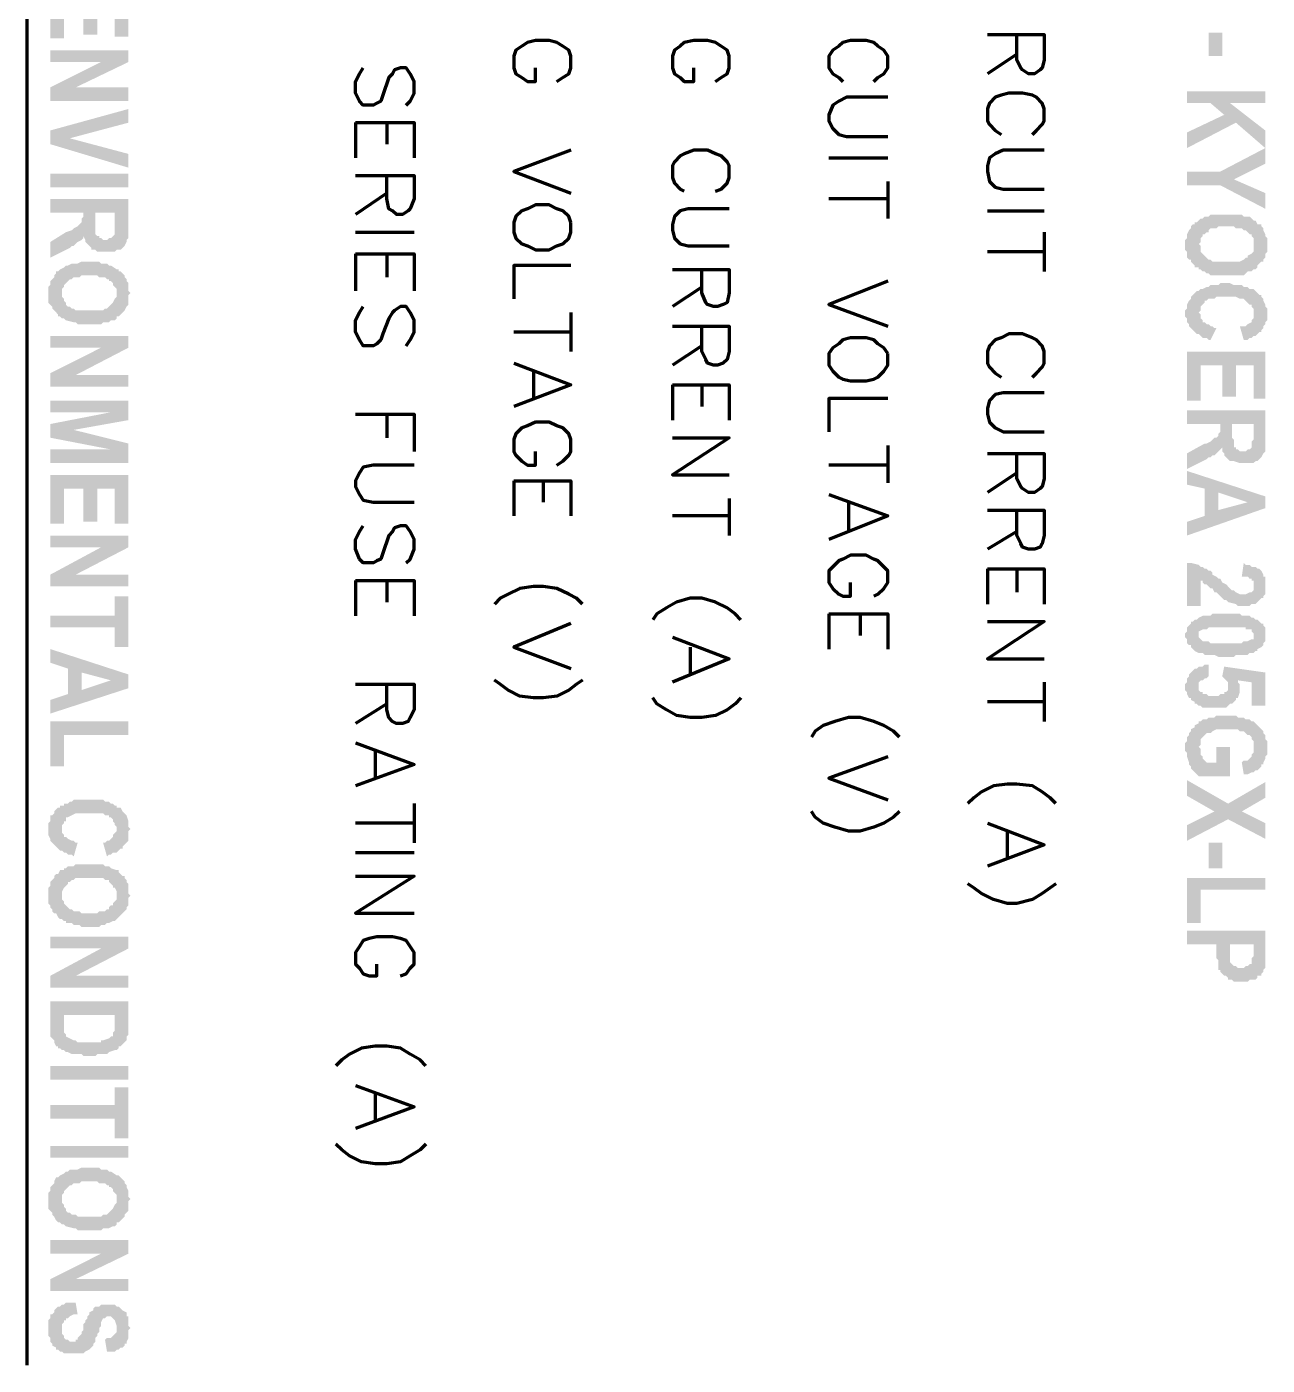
# Model space of a CAD drawing. Header units: inches. Extents: x -186 to 186, y -282 to 282.
# Drawn here: x -137.74 to -114.26, y 235.59 to 260.93 of the extents above; entities that cross this region are included whole.
import ezdxf

# ---------------------------------------------------------------- set-up
doc = ezdxf.new("R2010")
doc.units = ezdxf.units.IN
doc.header["$MEASUREMENT"] = 0
doc.layers.add('H', color=7, linetype='CONTINUOUS', lineweight=100)
doc.layers.add('P', color=250, linetype='CONTINUOUS', lineweight=100)

msp = doc.modelspace()

# ---------------------------------------------------------------- hatches: boundary and pattern name
at = {"layer": 'H', "linetype": 'Continuous'}
for points in [[(-135.815, 260.741), (-135.815, 261.63), (-137.296, 261.63), (-137.296, 260.704), (-137.037, 260.704), (-137.037, 261.37), (-136.667, 261.37), (-136.667, 260.778), (-136.407, 260.778), (-136.407, 261.37), (-136.074, 261.37), (-136.074, 260.741)], [(-115.37, 260.37), (-115.111, 260.37), (-115.111, 260.815), (-115.37, 260.815)], [(-135.815, 260.259), (-135.815, 260.481), (-137.296, 260.481), (-137.296, 260.259), (-136.333, 260.259)], [(-135.815, 260.259), (-136.333, 260.259), (-137.296, 259.778), (-136.815, 259.778)], [(-135.815, 259.519), (-135.815, 259.778), (-136.815, 259.778), (-137.296, 259.778), (-137.296, 259.519)], [(-114.296, 259.481), (-114.296, 259.704), (-115.778, 259.704), (-115.778, 259.481), (-115.333, 259.481), (-115.074, 259.259), (-114.963, 259.481)], [(-114.296, 258.63), (-114.296, 258.963), (-114.963, 259.481), (-115.074, 259.259), (-115.778, 258.926), (-115.778, 258.63), (-114.852, 259.111)], [(-135.815, 259.111), (-135.815, 259.37), (-137.296, 258.963), (-136.926, 258.815)], [(-135.815, 258.259), (-135.815, 258.519), (-136.926, 258.815), (-137.296, 258.963), (-137.296, 258.704)], [(-114.296, 258.333), (-114.296, 258.63), (-115.148, 258.185), (-114.889, 258.037)], [(-137.296, 257.889), (-135.815, 257.889), (-135.815, 258.148), (-137.296, 258.148)], [(-114.296, 257.481), (-114.296, 257.778), (-114.889, 258.037), (-115.148, 258.185), (-115.778, 258.185), (-115.778, 257.926), (-115.148, 257.926)], [(-135.815, 257.148), (-135.815, 257.667), (-137.296, 257.667), (-137.296, 257.407), (-136.667, 257.407), (-136.667, 256.926), (-136.667, 256.963), (-136.63, 256.889), (-136.63, 256.852), (-136.593, 256.815), (-136.556, 256.778), (-136.519, 256.741), (-136.519, 256.704), (-136.481, 256.704), (-136.444, 257.407), (-136.074, 257.407), (-136.074, 256.667), (-136.037, 256.704), (-136, 256.704), (-135.963, 256.704), (-135.926, 256.741), (-135.889, 256.778), (-135.852, 256.852), (-135.852, 256.889), (-135.815, 256.926), (-135.815, 257.037), (-135.815, 257.074)], [(-136.074, 256.667), (-136.074, 257.222), (-136.074, 257.111), (-136.074, 257.074), (-136.074, 257), (-136.111, 256.963), (-136.148, 256.926), (-136.185, 256.926), (-136.222, 256.889), (-136.296, 256.889), (-136.333, 256.926), (-136.37, 256.926), (-136.37, 256.963), (-136.407, 256.963), (-136.444, 257), (-136.444, 257.037), (-136.444, 257.111), (-136.444, 257.148), (-136.444, 257.407), (-136.481, 256.704), (-136.444, 256.704), (-136.407, 256.667), (-136.37, 256.667), (-136.333, 256.667), (-136.148, 256.667), (-136.111, 256.667)], [(-136.667, 256.926), (-136.667, 257.333), (-136.704, 257.296), (-136.704, 257.259), (-136.704, 257.222), (-136.741, 257.185), (-136.778, 257.148), (-136.852, 257.111), (-136.889, 257.074), (-137, 257.037), (-137.296, 256.852), (-137.296, 256.556), (-137, 256.704), (-136.926, 256.741), (-136.889, 256.778), (-136.852, 256.778), (-136.815, 256.815), (-136.778, 256.852), (-136.704, 256.889)], [(-114.259, 256.815), (-114.259, 256.852), (-114.259, 256.926), (-114.296, 256.963), (-114.296, 257), (-114.333, 257.074), (-114.333, 257.111), (-114.37, 257.148), (-114.37, 257.185), (-114.444, 257.185), (-114.481, 257.259), (-114.519, 257.259), (-114.556, 257.296), (-114.593, 257.333), (-114.63, 257.333), (-114.667, 257.333), (-114.704, 257.333), (-114.741, 257.37), (-114.778, 257.37), (-114.815, 257.37), (-114.852, 257.37), (-115.185, 257.37), (-115.222, 257.37), (-115.259, 257.37), (-115.296, 257.37), (-115.333, 257.37), (-115.37, 257.333), (-115.444, 257.333), (-115.481, 257.296), (-115.519, 257.296), (-115.556, 257.259), (-115.593, 257.222), (-115.63, 257.222), (-115.63, 257.185), (-115.667, 257.185), (-115.704, 257.148), (-115.704, 257.111), (-115.741, 257.074), (-115.778, 257), (-115.778, 256.963), (-115.778, 256.926), (-115.815, 256.889), (-115.815, 256.704), (-115.778, 256.667), (-115.778, 256.63), (-115.778, 256.593), (-115.778, 256.556), (-115.741, 256.519), (-115.704, 256.519), (-115.704, 256.481), (-115.63, 256.407), (-115.63, 256.37), (-115.593, 256.37), (-115.556, 256.37), (-115.556, 256.333), (-115.556, 256.815), (-115.519, 256.852), (-115.519, 256.889), (-115.519, 256.926), (-115.481, 256.963), (-115.481, 257), (-115.444, 257), (-115.407, 257.037), (-115.37, 257.037), (-115.37, 257.074), (-115.333, 257.111), (-115.259, 257.111), (-115.222, 257.111), (-115.185, 257.148), (-114.889, 257.148), (-114.852, 257.111), (-114.815, 257.111), (-114.778, 257.111), (-114.741, 257.111), (-114.704, 257.074), (-114.667, 257.074), (-114.63, 257.037), (-114.593, 257), (-114.556, 257), (-114.556, 256.963), (-114.519, 256.926), (-114.519, 256.889), (-114.519, 256.815), (-114.481, 256.333), (-114.444, 256.37), (-114.444, 256.407), (-114.407, 256.444), (-114.37, 256.481), (-114.333, 256.481), (-114.333, 256.519), (-114.296, 256.556), (-114.296, 256.63), (-114.259, 256.667), (-114.259, 256.778)], [(-114.481, 256.333), (-114.519, 256.815), (-114.519, 256.704), (-114.519, 256.667), (-114.556, 256.63), (-114.63, 256.593), (-114.63, 256.556), (-114.667, 256.556), (-114.704, 256.519), (-114.778, 256.481), (-114.852, 256.481), (-114.889, 256.481), (-115.185, 256.481), (-115.222, 256.481), (-115.259, 256.481), (-115.296, 256.481), (-115.333, 256.519), (-115.37, 256.519), (-115.407, 256.556), (-115.444, 256.593), (-115.481, 256.63), (-115.519, 256.667), (-115.519, 256.704), (-115.519, 256.778), (-115.556, 256.815), (-115.556, 256.333), (-115.519, 256.333), (-115.481, 256.296), (-115.444, 256.296), (-115.407, 256.259), (-115.37, 256.259), (-115.333, 256.222), (-115.296, 256.222), (-115.259, 256.222), (-115.222, 256.222), (-115.185, 256.222), (-114.852, 256.222), (-114.815, 256.222), (-114.778, 256.222), (-114.704, 256.222), (-114.667, 256.259), (-114.63, 256.296), (-114.556, 256.296), (-114.519, 256.333)], [(-135.778, 255.889), (-135.815, 255.926), (-135.815, 256), (-135.815, 256.074), (-135.852, 256.111), (-135.852, 256.148), (-135.889, 256.185), (-135.889, 256.222), (-135.926, 256.259), (-135.963, 256.296), (-136, 256.296), (-136, 256.333), (-136.037, 256.333), (-136.148, 256.407), (-136.185, 256.407), (-136.222, 256.444), (-136.296, 256.444), (-136.333, 256.444), (-136.37, 256.481), (-136.704, 256.481), (-136.778, 256.444), (-136.815, 256.444), (-136.852, 256.444), (-136.889, 256.444), (-136.963, 256.407), (-137, 256.407), (-137.037, 256.37), (-137.111, 256.333), (-137.148, 256.296), (-137.185, 256.296), (-137.185, 256.259), (-137.222, 256.222), (-137.222, 256.185), (-137.259, 256.148), (-137.296, 256.111), (-137.296, 256.074), (-137.296, 256.037), (-137.333, 256), (-137.333, 255.963), (-137.333, 255.815), (-137.333, 255.778), (-137.333, 255.704), (-137.296, 255.667), (-137.259, 255.63), (-137.259, 255.593), (-137.222, 255.556), (-137.185, 255.519), (-137.148, 255.481), (-137.148, 255.444), (-137.111, 255.444), (-137.074, 255.407), (-137.074, 255.889), (-137.074, 255.926), (-137.074, 255.963), (-137.037, 256), (-137.037, 256.037), (-137, 256.074), (-136.963, 256.111), (-136.926, 256.148), (-136.889, 256.148), (-136.852, 256.185), (-136.778, 256.185), (-136.741, 256.185), (-136.704, 256.222), (-136.407, 256.222), (-136.37, 256.185), (-136.333, 256.185), (-136.296, 256.185), (-136.259, 256.185), (-136.222, 256.148), (-136.185, 256.148), (-136.185, 256.111), (-136.148, 256.111), (-136.111, 256.074), (-136.111, 256.037), (-136.074, 256), (-136.037, 255.963), (-136.037, 255.889), (-136.037, 255.444), (-136, 255.444), (-135.963, 255.481), (-135.926, 255.519), (-135.889, 255.556), (-135.852, 255.63), (-135.815, 255.667), (-135.815, 255.778), (-135.815, 255.852)], [(-136.037, 255.444), (-136.037, 255.889), (-136.037, 255.815), (-136.074, 255.778), (-136.111, 255.704), (-136.148, 255.667), (-136.185, 255.63), (-136.222, 255.593), (-136.259, 255.593), (-136.296, 255.556), (-136.333, 255.556), (-136.37, 255.556), (-136.407, 255.556), (-136.704, 255.556), (-136.741, 255.556), (-136.778, 255.556), (-136.815, 255.556), (-136.852, 255.593), (-136.889, 255.593), (-136.926, 255.63), (-136.963, 255.63), (-137, 255.667), (-137, 255.704), (-137.037, 255.741), (-137.037, 255.778), (-137.074, 255.815), (-137.074, 255.852), (-137.074, 255.889), (-137.074, 255.407), (-137.037, 255.407), (-137, 255.37), (-136.852, 255.333), (-136.815, 255.333), (-136.778, 255.296), (-136.741, 255.296), (-136.704, 255.296), (-136.37, 255.296), (-136.333, 255.296), (-136.296, 255.333), (-136.259, 255.333), (-136.222, 255.333), (-136.185, 255.333), (-136.148, 255.37), (-136.111, 255.37), (-136.074, 255.37), (-136.037, 255.407)], [(-115.222, 255.222), (-115.259, 255.222), (-115.296, 255.259), (-115.333, 255.259), (-115.37, 255.296), (-115.407, 255.296), (-115.444, 255.333), (-115.481, 255.333), (-115.481, 255.37), (-115.519, 255.407), (-115.519, 255.444), (-115.519, 255.481), (-115.556, 255.519), (-115.556, 255.926), (-115.593, 255.926), (-115.63, 255.889), (-115.667, 255.852), (-115.704, 255.815), (-115.704, 255.778), (-115.741, 255.741), (-115.778, 255.667), (-115.778, 255.63), (-115.778, 255.593), (-115.815, 255.556), (-115.815, 255.444), (-115.778, 255.407), (-115.778, 255.37), (-115.778, 255.333), (-115.741, 255.296), (-115.741, 255.259), (-115.704, 255.222), (-115.667, 255.185), (-115.63, 255.148), (-115.593, 255.111), (-115.556, 255.111), (-115.519, 255.074), (-115.481, 255.037), (-115.444, 255.037), (-115.407, 255.037), (-115.37, 255), (-115.333, 255)], [(-114.481, 255.926), (-114.519, 255.963), (-114.556, 255.963), (-114.593, 255.963), (-114.63, 256), (-114.667, 256), (-114.704, 256), (-114.741, 256.037), (-114.778, 256.037), (-114.815, 256.037), (-114.889, 256.037), (-114.963, 256.074), (-115.148, 256.074), (-115.185, 256.037), (-115.259, 256.037), (-115.296, 256.037), (-115.333, 256.037), (-115.37, 256), (-115.407, 256), (-115.481, 255.963), (-115.519, 255.963), (-115.556, 255.926), (-115.556, 255.519), (-115.519, 255.556), (-115.519, 255.593), (-115.519, 255.63), (-115.481, 255.667), (-115.444, 255.704), (-115.444, 255.741), (-115.407, 255.741), (-115.37, 255.778), (-115.296, 255.778), (-115.259, 255.778), (-115.222, 255.815), (-115.185, 255.815), (-115.148, 255.815), (-114.926, 255.815), (-114.889, 255.815), (-114.852, 255.815), (-114.778, 255.778), (-114.704, 255.778), (-114.667, 255.741), (-114.63, 255.704), (-114.593, 255.667), (-114.556, 255.667), (-114.556, 255.63), (-114.519, 255.593), (-114.519, 255.556), (-114.519, 255.519)], [(-114.259, 255.481), (-114.259, 255.519), (-114.259, 255.556), (-114.259, 255.593), (-114.296, 255.63), (-114.296, 255.667), (-114.333, 255.741), (-114.333, 255.778), (-114.37, 255.815), (-114.37, 255.852), (-114.407, 255.852), (-114.444, 255.889), (-114.481, 255.926), (-114.519, 255.519), (-114.519, 255.444), (-114.519, 255.407), (-114.556, 255.37), (-114.556, 255.333), (-114.63, 255.296), (-114.667, 255.259), (-114.704, 255.259), (-114.778, 255.259), (-114.704, 255), (-114.63, 255), (-114.593, 255.037), (-114.556, 255.037), (-114.519, 255.074), (-114.481, 255.074), (-114.444, 255.111), (-114.407, 255.148), (-114.37, 255.148), (-114.37, 255.185), (-114.333, 255.222), (-114.333, 255.259), (-114.296, 255.296), (-114.296, 255.333), (-114.259, 255.37), (-114.259, 255.444)], [(-135.815, 254.852), (-135.815, 255.074), (-137.296, 255.074), (-137.296, 254.852), (-136.333, 254.852)], [(-135.815, 254.852), (-136.333, 254.852), (-137.296, 254.37), (-136.815, 254.333)], [(-114.296, 253.889), (-114.296, 254.778), (-115.778, 254.778), (-115.778, 253.852), (-115.519, 253.852), (-115.519, 254.519), (-115.111, 254.519), (-115.111, 253.926), (-114.852, 253.926), (-114.852, 254.519), (-114.519, 254.519), (-114.519, 253.889)], [(-135.815, 254.111), (-135.815, 254.333), (-136.815, 254.333), (-137.296, 254.37), (-137.296, 254.111)], [(-135.815, 253.481), (-135.815, 253.852), (-137.296, 253.852), (-137.296, 253.63), (-136.148, 253.63)], [(-135.815, 253.481), (-136.148, 253.63), (-137.296, 253.407), (-136.852, 253.296)], [(-114.296, 253.148), (-114.296, 253.667), (-115.778, 253.667), (-115.778, 253.407), (-115.148, 253.407), (-115.148, 252.926), (-115.111, 252.963), (-115.111, 252.889), (-115.074, 252.852), (-115.074, 252.815), (-115.037, 252.778), (-115, 252.741), (-114.963, 252.704), (-114.926, 253.407), (-114.519, 253.407), (-114.519, 252.667), (-114.481, 252.704), (-114.444, 252.704), (-114.407, 252.741), (-114.37, 252.778), (-114.333, 252.852), (-114.296, 252.889), (-114.296, 252.926), (-114.296, 253.037), (-114.296, 253.074)], [(-135.815, 252.667), (-135.815, 253.037), (-136.852, 253.296), (-137.296, 253.407), (-137.296, 253.148), (-136.148, 252.926)], [(-114.519, 252.667), (-114.519, 253.222), (-114.519, 253.111), (-114.556, 253.074), (-114.556, 253), (-114.556, 252.963), (-114.593, 252.926), (-114.63, 252.926), (-114.667, 252.889), (-114.778, 252.889), (-114.815, 252.926), (-114.852, 252.926), (-114.852, 252.963), (-114.889, 252.963), (-114.889, 253), (-114.889, 253.037), (-114.889, 253.111), (-114.926, 253.148), (-114.926, 253.407), (-114.963, 252.704), (-114.889, 252.704), (-114.778, 252.667), (-114.63, 252.667), (-114.556, 252.667)], [(-115.148, 252.926), (-115.148, 253.333), (-115.148, 253.296), (-115.148, 253.259), (-115.185, 253.222), (-115.185, 253.185), (-115.222, 253.148), (-115.259, 253.148), (-115.296, 253.111), (-115.333, 253.074), (-115.407, 253.037), (-115.444, 253.037), (-115.778, 252.852), (-115.778, 252.556), (-115.481, 252.704), (-115.407, 252.741), (-115.37, 252.778), (-115.333, 252.778), (-115.296, 252.815), (-115.259, 252.815), (-115.222, 252.852), (-115.185, 252.889)], [(-135.815, 252.667), (-136.148, 252.926), (-137.296, 252.926), (-137.296, 252.667)], [(-135.815, 251.519), (-135.815, 252.444), (-137.296, 252.444), (-137.296, 251.519), (-137.037, 251.519), (-137.037, 252.185), (-136.667, 252.185), (-136.667, 251.556), (-136.407, 251.556), (-136.407, 252.185), (-136.074, 252.185), (-136.074, 251.519)], [(-114.296, 251.815), (-114.296, 252.037), (-115.778, 252.519), (-115.778, 252.259), (-115.444, 252.185), (-115.444, 251.667), (-115.185, 252.111), (-114.63, 251.926)], [(-114.296, 251.815), (-114.63, 251.926), (-115.185, 251.778), (-115.185, 252.111), (-115.444, 251.667), (-115.778, 251.556), (-115.778, 251.296)], [(-135.815, 251.074), (-135.815, 251.296), (-137.296, 251.296), (-137.296, 251.074), (-136.333, 251.074)], [(-135.815, 251.074), (-136.333, 251.074), (-137.296, 250.556), (-136.815, 250.556)], [(-135.815, 250.333), (-135.815, 250.556), (-136.815, 250.556), (-137.296, 250.556), (-137.296, 250.333)], [(-114.519, 250), (-114.519, 250.37), (-114.519, 250.296), (-114.519, 250.259), (-114.556, 250.222), (-114.593, 250.222), (-114.667, 250.185), (-114.778, 250.185), (-114.852, 250.222), (-114.889, 250.259), (-114.926, 250.259), (-114.963, 250.296), (-115, 250.333), (-115.037, 250.37), (-115.111, 250.407), (-115.148, 250.481), (-115.185, 250.481), (-115.222, 250.519), (-115.296, 250.556), (-115.296, 250.593), (-115.333, 250.63), (-115.37, 250.63), (-115.407, 250.667), (-115.444, 250.667), (-115.481, 250.704), (-115.519, 250.704), (-115.556, 250.741), (-115.704, 250.778), (-115.741, 250.778), (-115.778, 250.778), (-115.778, 249.963), (-115.519, 249.963), (-115.519, 250.444), (-115.481, 250.444), (-115.481, 250.407), (-115.444, 250.37), (-115.407, 250.37), (-115.37, 250.333), (-115.333, 250.296), (-115.296, 250.296), (-115.259, 250.222), (-115.222, 250.222), (-115.185, 250.185), (-115.111, 250.111), (-115.074, 250.074), (-115.037, 250.074), (-115, 250.037), (-114.852, 250), (-114.815, 249.963), (-114.778, 249.963), (-114.741, 249.963), (-114.667, 249.963), (-114.63, 249.963), (-114.593, 249.963), (-114.556, 250)], [(-114.296, 250.333), (-114.296, 250.444), (-114.296, 250.481), (-114.296, 250.519), (-114.333, 250.519), (-114.333, 250.556), (-114.37, 250.63), (-114.407, 250.667), (-114.444, 250.667), (-114.481, 250.704), (-114.519, 250.704), (-114.556, 250.704), (-114.593, 250.741), (-114.63, 250.741), (-114.667, 250.741), (-114.704, 250.778), (-114.741, 250.519), (-114.667, 250.519), (-114.63, 250.519), (-114.593, 250.481), (-114.556, 250.481), (-114.556, 250.444), (-114.519, 250.444), (-114.519, 250.37), (-114.519, 250), (-114.481, 250), (-114.444, 250.037), (-114.407, 250.074), (-114.37, 250.111), (-114.333, 250.111), (-114.333, 250.148), (-114.296, 250.185), (-114.296, 250.222), (-114.296, 250.259), (-114.296, 250.296)], [(-135.815, 249.185), (-135.815, 250.148), (-136.074, 250.148), (-136.074, 249.778), (-137.296, 249.778), (-137.296, 249.556), (-136.074, 249.556), (-136.074, 249.185)], [(-114.296, 249.407), (-114.296, 249.481), (-114.296, 249.519), (-114.296, 249.556), (-114.333, 249.593), (-114.333, 249.63), (-114.37, 249.63), (-114.407, 249.667), (-114.444, 249.704), (-114.481, 249.704), (-114.519, 249.741), (-114.556, 249.741), (-114.593, 249.778), (-114.63, 249.778), (-114.667, 249.778), (-114.704, 249.778), (-114.741, 249.778), (-114.778, 249.815), (-114.926, 249.815), (-115, 249.815), (-115.111, 249.815), (-115.148, 249.815), (-115.296, 249.815), (-115.333, 249.778), (-115.37, 249.778), (-115.407, 249.778), (-115.444, 249.778), (-115.481, 249.778), (-115.556, 249.741), (-115.593, 249.704), (-115.556, 249.407), (-115.556, 249.444), (-115.556, 249.481), (-115.481, 249.519), (-115.444, 249.519), (-115.407, 249.519), (-115.37, 249.556), (-115.333, 249.556), (-115.296, 249.556), (-114.778, 249.556), (-114.741, 249.556), (-114.667, 249.556), (-114.667, 249.519), (-114.63, 249.519), (-114.556, 249.519), (-114.556, 249.481), (-114.519, 249.444), (-114.519, 249.407), (-114.481, 249.111), (-114.444, 249.111), (-114.444, 249.148), (-114.37, 249.185), (-114.333, 249.222), (-114.333, 249.259), (-114.296, 249.296), (-114.296, 249.333), (-114.296, 249.37)], [(-114.481, 249.111), (-114.519, 249.407), (-114.519, 249.37), (-114.519, 249.333), (-114.556, 249.333), (-114.63, 249.296), (-114.667, 249.296), (-114.704, 249.296), (-114.741, 249.259), (-114.926, 249.259), (-114.963, 249.259), (-115.074, 249.259), (-115.148, 249.259), (-115.333, 249.259), (-115.37, 249.296), (-115.444, 249.296), (-115.481, 249.296), (-115.519, 249.333), (-115.556, 249.37), (-115.556, 249.407), (-115.593, 249.704), (-115.63, 249.704), (-115.667, 249.667), (-115.704, 249.667), (-115.704, 249.63), (-115.741, 249.593), (-115.778, 249.556), (-115.778, 249.519), (-115.778, 249.481), (-115.815, 249.444), (-115.815, 249.37), (-115.778, 249.333), (-115.778, 249.296), (-115.778, 249.259), (-115.741, 249.222), (-115.704, 249.222), (-115.704, 249.185), (-115.667, 249.148), (-115.63, 249.111), (-115.556, 249.074), (-115.519, 249.074), (-115.481, 249.074), (-115.444, 249.037), (-115.37, 249.037), (-115.333, 249.037), (-115.259, 249.037), (-115.185, 249), (-114.889, 249), (-114.852, 249.037), (-114.741, 249.037), (-114.704, 249.037), (-114.667, 249.037), (-114.63, 249.037), (-114.593, 249.074), (-114.556, 249.074), (-114.519, 249.074)], [(-135.815, 248.407), (-135.815, 248.667), (-137.296, 249.148), (-137.296, 248.889), (-136.963, 248.778), (-136.963, 248.296), (-136.704, 248.704), (-136.148, 248.556)], [(-115.37, 248.63), (-115.37, 248.852), (-115.444, 248.852), (-115.481, 248.815), (-115.519, 248.815), (-115.556, 248.815), (-115.593, 248.778), (-115.63, 248.778), (-115.667, 248.741), (-115.704, 248.704), (-115.741, 248.667), (-115.741, 248.63), (-115.778, 248.593), (-115.778, 248.556), (-115.778, 248.519), (-115.815, 248.481), (-115.815, 248.37), (-115.778, 248.333), (-115.778, 248.296), (-115.741, 248.222), (-115.704, 248.222), (-115.704, 248.185), (-115.63, 248.148), (-115.63, 248.111), (-115.593, 248.111), (-115.556, 248.444), (-115.556, 248.519), (-115.519, 248.556), (-115.481, 248.556), (-115.444, 248.593), (-115.407, 248.593)], [(-114.296, 248.074), (-114.296, 248.704), (-115.074, 248.815), (-115.111, 248.63), (-115.074, 248.593), (-115.037, 248.556), (-115, 248.519), (-115, 248.481), (-115, 248.444), (-115, 248.074), (-114.963, 248.111), (-114.926, 248.111), (-114.852, 248.185), (-114.852, 248.222), (-114.815, 248.556), (-114.556, 248.519), (-114.556, 248.074)], [(-135.815, 248.407), (-136.148, 248.556), (-136.704, 248.37), (-136.704, 248.704), (-136.963, 248.296), (-137.296, 248.185), (-137.296, 247.926)], [(-114.778, 248.407), (-114.778, 248.444), (-114.778, 248.481), (-114.815, 248.519), (-114.815, 248.556), (-114.852, 248.222), (-114.815, 248.222), (-114.778, 248.333), (-114.778, 248.37)], [(-115, 248.074), (-115, 248.444), (-115, 248.407), (-115, 248.37), (-115.037, 248.333), (-115.074, 248.333), (-115.074, 248.296), (-115.111, 248.296), (-115.148, 248.296), (-115.185, 248.259), (-115.37, 248.259), (-115.407, 248.296), (-115.444, 248.296), (-115.481, 248.296), (-115.481, 248.333), (-115.519, 248.333), (-115.556, 248.37), (-115.556, 248.407), (-115.556, 248.444), (-115.593, 248.111), (-115.556, 248.074), (-115.519, 248.074), (-115.481, 248.037), (-115.444, 248.037), (-115.407, 248.037), (-115.37, 248.037), (-115.185, 248.037), (-115.148, 248.037), (-115.111, 248.037), (-115.037, 248.037)], [(-135.815, 247.519), (-135.815, 247.778), (-137.296, 247.778), (-137.296, 246.926), (-137.037, 246.926), (-137.037, 247.519)], [(-114.963, 246.741), (-114.963, 247.296), (-115.222, 247.296), (-115.222, 247), (-115.407, 247), (-115.444, 247.037), (-115.481, 247.074), (-115.481, 247.111), (-115.519, 247.148), (-115.519, 247.185), (-115.519, 247.222), (-115.519, 247.259), (-115.556, 247.296), (-115.556, 247.778), (-115.556, 247.741), (-115.63, 247.704), (-115.63, 247.667), (-115.704, 247.63), (-115.704, 247.593), (-115.741, 247.556), (-115.741, 247.519), (-115.778, 247.481), (-115.778, 247.444), (-115.778, 247.407), (-115.815, 247.37), (-115.815, 247.222), (-115.778, 247.185), (-115.778, 247.148), (-115.778, 247.111), (-115.741, 247), (-115.741, 246.963), (-115.704, 246.926), (-115.704, 246.889), (-115.667, 246.852), (-115.63, 246.815), (-115.556, 246.741)], [(-114.481, 247.741), (-114.519, 247.778), (-114.556, 247.778), (-114.593, 247.815), (-114.63, 247.815), (-114.667, 247.815), (-114.704, 247.852), (-114.741, 247.852), (-114.778, 247.852), (-114.815, 247.852), (-114.852, 247.889), (-114.889, 247.889), (-114.926, 247.889), (-115.111, 247.889), (-115.148, 247.889), (-115.222, 247.889), (-115.259, 247.852), (-115.296, 247.852), (-115.37, 247.852), (-115.407, 247.815), (-115.444, 247.815), (-115.481, 247.815), (-115.519, 247.778), (-115.556, 247.778), (-115.556, 247.296), (-115.519, 247.333), (-115.519, 247.37), (-115.519, 247.407), (-115.519, 247.444), (-115.481, 247.481), (-115.444, 247.519), (-115.407, 247.556), (-115.37, 247.556), (-115.333, 247.556), (-115.296, 247.593), (-115.222, 247.63), (-115.185, 247.63), (-115.148, 247.63), (-115.111, 247.63), (-114.926, 247.63), (-114.889, 247.63), (-114.852, 247.63), (-114.815, 247.63), (-114.778, 247.593), (-114.704, 247.593), (-114.667, 247.556), (-114.63, 247.519), (-114.593, 247.519), (-114.556, 247.481), (-114.556, 247.444), (-114.519, 247.407), (-114.519, 247.37), (-114.519, 247.296)], [(-114.259, 247.296), (-114.259, 247.333), (-114.259, 247.407), (-114.296, 247.444), (-114.296, 247.519), (-114.333, 247.556), (-114.333, 247.593), (-114.37, 247.63), (-114.407, 247.667), (-114.444, 247.704), (-114.481, 247.741), (-114.519, 247.296), (-114.519, 247.222), (-114.519, 247.185), (-114.556, 247.148), (-114.556, 247.111), (-114.593, 247.074), (-114.63, 247.037), (-114.667, 247.037), (-114.704, 247.037), (-114.741, 247), (-114.704, 246.778), (-114.667, 246.778), (-114.63, 246.778), (-114.556, 246.815), (-114.519, 246.815), (-114.481, 246.852), (-114.444, 246.852), (-114.407, 246.889), (-114.37, 246.926), (-114.37, 246.963), (-114.333, 246.963), (-114.333, 247), (-114.296, 247.074), (-114.296, 247.111), (-114.259, 247.148), (-114.259, 247.222)], [(-115, 246.222), (-115.778, 246.667), (-115.778, 246.37), (-115.259, 246.074)], [(-114.296, 246.333), (-114.296, 246.63), (-115, 246.222), (-115.259, 246.074), (-115.778, 245.815), (-115.778, 245.519), (-115, 245.926), (-114.741, 246.074)], [(-136.037, 246.148), (-136.037, 246.185), (-136.074, 246.185), (-136.111, 246.222), (-136.148, 246.222), (-136.185, 246.259), (-136.222, 246.259), (-136.259, 246.259), (-136.296, 246.296), (-136.333, 246.296), (-136.444, 246.296), (-136.481, 246.296), (-136.667, 246.296), (-136.704, 246.296), (-136.815, 246.296), (-136.852, 246.296), (-136.889, 246.259), (-136.926, 246.259), (-136.963, 246.222), (-137, 246.222), (-137.037, 246.222), (-137.037, 246.185), (-137.111, 246.185), (-137.074, 245.741), (-137.074, 245.778), (-137.074, 245.815), (-137.037, 245.852), (-137.037, 245.889), (-137, 245.889), (-137, 245.963), (-136.963, 245.963), (-136.889, 246), (-136.815, 246.037), (-136.778, 246.037), (-136.704, 246.037), (-136.667, 246.037), (-136.444, 246.037), (-136.407, 246.037), (-136.37, 246.037), (-136.333, 246.037), (-136.296, 246.037), (-136.259, 246), (-136.222, 246), (-136.185, 246), (-136.185, 245.963), (-136.148, 245.963), (-136.111, 245.926), (-136.111, 245.889), (-136.074, 245.852), (-136.074, 245.815), (-136.037, 245.778), (-136.037, 245.741)], [(-136.778, 245.481), (-136.815, 245.481), (-136.852, 245.519), (-136.889, 245.519), (-136.963, 245.556), (-137, 245.593), (-137.037, 245.593), (-137.037, 245.63), (-137.074, 245.667), (-137.074, 245.704), (-137.074, 245.741), (-137.111, 246.185), (-137.111, 246.148), (-137.148, 246.148), (-137.185, 246.111), (-137.222, 246.074), (-137.222, 246.037), (-137.259, 246), (-137.296, 246), (-137.296, 245.889), (-137.333, 245.852), (-137.333, 245.815), (-137.333, 245.778), (-137.333, 245.667), (-137.333, 245.63), (-137.296, 245.556), (-137.296, 245.519), (-137.259, 245.481), (-137.222, 245.444), (-137.185, 245.407), (-137.148, 245.37), (-137.111, 245.333), (-137.074, 245.333), (-137.037, 245.296), (-137, 245.296), (-136.963, 245.259), (-136.889, 245.259), (-136.852, 245.222)], [(-135.778, 245.741), (-135.815, 245.778), (-135.815, 245.852), (-135.815, 245.889), (-135.852, 246), (-135.889, 246.037), (-135.926, 246.074), (-135.963, 246.148), (-136, 246.148), (-136.037, 246.148), (-136.037, 245.741), (-136.037, 245.704), (-136.074, 245.667), (-136.111, 245.63), (-136.111, 245.593), (-136.148, 245.556), (-136.185, 245.519), (-136.222, 245.519), (-136.259, 245.481), (-136.296, 245.481), (-136.222, 245.222), (-136.185, 245.259), (-136.148, 245.259), (-136.111, 245.296), (-136.037, 245.296), (-136, 245.333), (-135.963, 245.37), (-135.926, 245.37), (-135.926, 245.407), (-135.889, 245.444), (-135.852, 245.481), (-135.815, 245.519), (-135.815, 245.556), (-135.815, 245.63), (-135.815, 245.704)], [(-114.296, 245.556), (-114.296, 245.852), (-114.741, 246.074), (-115, 245.926)], [(-115.37, 245), (-115.111, 245), (-115.111, 245.481), (-115.37, 245.481)], [(-135.778, 244.481), (-135.815, 244.519), (-135.815, 244.63), (-135.815, 244.667), (-135.815, 244.704), (-135.852, 244.741), (-135.852, 244.778), (-135.889, 244.815), (-135.889, 244.852), (-135.926, 244.852), (-135.963, 244.889), (-136, 244.926), (-136, 244.963), (-136.037, 244.963), (-136.148, 245), (-136.185, 245.037), (-136.222, 245.037), (-136.259, 245.037), (-136.296, 245.074), (-136.333, 245.074), (-136.37, 245.074), (-136.704, 245.074), (-136.778, 245.074), (-136.815, 245.074), (-136.852, 245.037), (-136.889, 245.037), (-136.926, 245.037), (-136.963, 245.037), (-137, 245), (-137.037, 245), (-137.037, 244.963), (-137.111, 244.963), (-137.148, 244.889), (-137.185, 244.889), (-137.222, 244.852), (-137.222, 244.815), (-137.259, 244.778), (-137.296, 244.741), (-137.296, 244.704), (-137.296, 244.667), (-137.333, 244.63), (-137.333, 244.556), (-137.333, 244.407), (-137.333, 244.37), (-137.333, 244.333), (-137.296, 244.296), (-137.296, 244.259), (-137.259, 244.222), (-137.259, 244.185), (-137.222, 244.148), (-137.185, 244.148), (-137.148, 244.074), (-137.111, 244.037), (-137.074, 244.037), (-137.074, 244.481), (-137.074, 244.519), (-137.074, 244.556), (-137.037, 244.63), (-137, 244.667), (-136.963, 244.704), (-136.963, 244.741), (-136.926, 244.741), (-136.889, 244.778), (-136.852, 244.778), (-136.815, 244.815), (-136.778, 244.815), (-136.741, 244.815), (-136.704, 244.815), (-136.407, 244.815), (-136.37, 244.815), (-136.333, 244.815), (-136.296, 244.815), (-136.259, 244.778), (-136.222, 244.778), (-136.185, 244.778), (-136.185, 244.741), (-136.148, 244.704), (-136.111, 244.667), (-136.111, 244.63), (-136.074, 244.63), (-136.037, 244.556), (-136.037, 244.481), (-136.037, 244.037), (-136, 244.074), (-135.963, 244.111), (-135.926, 244.148), (-135.889, 244.185), (-135.852, 244.222), (-135.852, 244.259), (-135.815, 244.296), (-135.815, 244.333), (-135.815, 244.37), (-135.815, 244.444)], [(-114.296, 244.593), (-114.296, 244.815), (-115.778, 244.815), (-115.778, 243.963), (-115.519, 243.963), (-115.519, 244.593)], [(-136.037, 244.037), (-136.037, 244.481), (-136.037, 244.407), (-136.074, 244.37), (-136.111, 244.333), (-136.111, 244.296), (-136.148, 244.296), (-136.185, 244.259), (-136.185, 244.222), (-136.222, 244.222), (-136.259, 244.185), (-136.296, 244.185), (-136.333, 244.185), (-136.37, 244.185), (-136.407, 244.148), (-136.704, 244.148), (-136.741, 244.185), (-136.778, 244.185), (-136.815, 244.185), (-136.852, 244.185), (-136.889, 244.222), (-136.926, 244.222), (-136.963, 244.259), (-137, 244.296), (-137.037, 244.333), (-137.037, 244.37), (-137.074, 244.407), (-137.074, 244.444), (-137.074, 244.481), (-137.074, 244.037), (-137.037, 244), (-137, 244), (-137, 243.963), (-136.963, 243.963), (-136.889, 243.963), (-136.852, 243.926), (-136.815, 243.926), (-136.778, 243.926), (-136.741, 243.926), (-136.704, 243.889), (-136.37, 243.889), (-136.333, 243.926), (-136.296, 243.926), (-136.259, 243.926), (-136.222, 243.963), (-136.185, 243.963), (-136.111, 244), (-136.074, 244)], [(-114.296, 243.407), (-114.296, 243.815), (-115.778, 243.815), (-115.778, 243.556), (-115.222, 243.556), (-115.222, 243.296), (-115.185, 243.259), (-115.185, 243.148), (-115.185, 243.111), (-115.185, 243.074), (-115.148, 243.074), (-115.148, 243.037), (-115.111, 243), (-115.074, 242.963), (-115.037, 242.963), (-115, 242.926), (-115, 242.889), (-114.963, 243.556), (-114.519, 243.556), (-114.519, 243.444), (-114.519, 242.889), (-114.481, 242.889), (-114.444, 242.926), (-114.444, 242.963), (-114.37, 242.963), (-114.37, 243), (-114.333, 243.037), (-114.333, 243.074), (-114.296, 243.111), (-114.296, 243.148), (-114.296, 243.222), (-114.296, 243.296), (-114.296, 243.333)], [(-135.815, 243.481), (-135.815, 243.704), (-137.296, 243.704), (-137.296, 243.481), (-136.333, 243.481)], [(-135.815, 243.481), (-136.333, 243.481), (-137.296, 242.963), (-136.815, 242.963)], [(-114.519, 242.889), (-114.519, 243.444), (-114.519, 243.333), (-114.556, 243.296), (-114.556, 243.259), (-114.556, 243.222), (-114.556, 243.185), (-114.593, 243.185), (-114.63, 243.148), (-114.667, 243.148), (-114.704, 243.111), (-114.815, 243.111), (-114.852, 243.148), (-114.889, 243.148), (-114.926, 243.185), (-114.963, 243.222), (-114.963, 243.259), (-114.963, 243.296), (-114.963, 243.556), (-115, 242.889), (-114.963, 242.889), (-114.926, 242.889), (-114.889, 242.852), (-114.63, 242.852), (-114.593, 242.889), (-114.556, 242.889)], [(-135.815, 242.741), (-135.815, 242.963), (-136.815, 242.963), (-137.296, 242.963), (-137.296, 242.741)], [(-135.815, 242.037), (-135.815, 242.481), (-137.296, 242.481), (-137.296, 241.926), (-137.296, 241.889), (-137.296, 241.852), (-137.296, 241.815), (-137.259, 241.778), (-137.222, 241.741), (-137.222, 241.704), (-137.185, 241.63), (-137.148, 241.63), (-137.148, 241.593), (-137.111, 241.593), (-137.074, 241.556), (-137.037, 242.222), (-136.074, 242.222), (-136.074, 242.111), (-136.037, 241.556), (-136, 241.593), (-136, 241.63), (-135.963, 241.63), (-135.926, 241.667), (-135.889, 241.704), (-135.852, 241.741), (-135.852, 241.778), (-135.852, 241.815), (-135.815, 241.852), (-135.815, 241.926), (-135.815, 241.963)], [(-136.037, 241.556), (-136.074, 242.111), (-136.074, 242.037), (-136.074, 241.963), (-136.074, 241.926), (-136.111, 241.889), (-136.111, 241.852), (-136.111, 241.815), (-136.148, 241.815), (-136.185, 241.778), (-136.296, 241.741), (-136.333, 241.741), (-136.333, 241.704), (-136.444, 241.704), (-136.481, 241.704), (-136.667, 241.704), (-136.704, 241.704), (-136.778, 241.704), (-136.815, 241.741), (-136.852, 241.741), (-137, 241.815), (-137, 241.852), (-137.037, 241.889), (-137.037, 241.963), (-137.037, 242.222), (-137.074, 241.556), (-137.037, 241.556), (-137, 241.519), (-136.963, 241.519), (-136.889, 241.481), (-136.852, 241.481), (-136.815, 241.481), (-136.704, 241.481), (-136.667, 241.444), (-136.444, 241.444), (-136.407, 241.481), (-136.333, 241.481), (-136.296, 241.481), (-136.259, 241.481), (-136.222, 241.481), (-136.185, 241.519), (-136.074, 241.556)], [(-137.296, 241), (-135.815, 241), (-135.815, 241.259), (-137.296, 241.259)], [(-135.815, 239.889), (-135.815, 240.852), (-136.074, 240.852), (-136.074, 240.519), (-137.296, 240.519), (-137.296, 240.259), (-136.074, 240.259), (-136.074, 239.889)], [(-137.296, 239.519), (-135.815, 239.519), (-135.815, 239.741), (-137.296, 239.741)], [(-135.778, 238.741), (-135.815, 238.778), (-135.815, 238.852), (-135.815, 238.889), (-135.852, 238.963), (-135.852, 239), (-135.889, 239.037), (-135.889, 239.074), (-135.926, 239.111), (-135.963, 239.148), (-136, 239.185), (-136.037, 239.185), (-136.148, 239.259), (-136.185, 239.259), (-136.222, 239.296), (-136.259, 239.296), (-136.296, 239.296), (-136.333, 239.296), (-136.37, 239.333), (-136.704, 239.333), (-136.778, 239.296), (-136.815, 239.296), (-136.852, 239.296), (-136.889, 239.296), (-136.926, 239.296), (-136.963, 239.259), (-137, 239.259), (-137.037, 239.222), (-137.111, 239.185), (-137.148, 239.148), (-137.185, 239.148), (-137.222, 239.074), (-137.222, 239.037), (-137.259, 239), (-137.296, 238.963), (-137.296, 238.926), (-137.296, 238.889), (-137.333, 238.852), (-137.333, 238.815), (-137.333, 238.667), (-137.333, 238.63), (-137.333, 238.556), (-137.296, 238.519), (-137.259, 238.481), (-137.259, 238.444), (-137.222, 238.407), (-137.185, 238.333), (-137.148, 238.296), (-137.111, 238.296), (-137.074, 238.259), (-137.074, 238.741), (-137.074, 238.778), (-137.074, 238.815), (-137.037, 238.852), (-137.037, 238.889), (-137, 238.926), (-136.963, 238.963), (-136.926, 239), (-136.889, 239), (-136.852, 239.037), (-136.815, 239.037), (-136.778, 239.037), (-136.741, 239.037), (-136.704, 239.074), (-136.407, 239.074), (-136.37, 239.037), (-136.333, 239.037), (-136.296, 239.037), (-136.259, 239.037), (-136.222, 239), (-136.185, 239), (-136.185, 238.963), (-136.148, 238.963), (-136.111, 238.926), (-136.111, 238.889), (-136.074, 238.852), (-136.037, 238.815), (-136.037, 238.741), (-136.037, 238.296), (-136, 238.296), (-135.963, 238.333), (-135.926, 238.37), (-135.889, 238.407), (-135.889, 238.444), (-135.852, 238.481), (-135.815, 238.519), (-135.815, 238.556), (-135.815, 238.63), (-135.815, 238.704)], [(-136.037, 238.296), (-136.037, 238.741), (-136.037, 238.667), (-136.074, 238.63), (-136.111, 238.556), (-136.148, 238.519), (-136.185, 238.481), (-136.222, 238.444), (-136.259, 238.444), (-136.296, 238.444), (-136.333, 238.407), (-136.37, 238.407), (-136.407, 238.407), (-136.704, 238.407), (-136.741, 238.407), (-136.778, 238.407), (-136.815, 238.444), (-136.852, 238.444), (-136.889, 238.444), (-136.926, 238.481), (-136.963, 238.481), (-137, 238.519), (-137, 238.556), (-137.037, 238.593), (-137.037, 238.63), (-137.074, 238.667), (-137.074, 238.704), (-137.074, 238.741), (-137.074, 238.259), (-137.037, 238.259), (-137, 238.222), (-136.852, 238.185), (-136.815, 238.185), (-136.778, 238.148), (-136.741, 238.148), (-136.704, 238.148), (-136.37, 238.148), (-136.333, 238.148), (-136.296, 238.185), (-136.259, 238.185), (-136.222, 238.185), (-136.185, 238.185), (-136.111, 238.222), (-136.074, 238.222), (-136.037, 238.259)], [(-135.815, 237.704), (-135.815, 237.963), (-137.296, 237.963), (-137.296, 237.704), (-136.333, 237.704)], [(-135.815, 237.704), (-136.333, 237.704), (-137.296, 237.222), (-136.815, 237.222)], [(-135.815, 237), (-135.815, 237.222), (-136.815, 237.222), (-137.296, 237.222), (-137.296, 237)], [(-135.778, 236.296), (-135.815, 236.333), (-135.815, 236.444), (-135.815, 236.481), (-135.815, 236.519), (-135.852, 236.519), (-135.852, 236.556), (-135.852, 236.593), (-135.926, 236.63), (-135.963, 236.667), (-136, 236.704), (-136.037, 236.704), (-136.074, 236.741), (-136.111, 236.741), (-136.148, 236.741), (-136.296, 236.741), (-136.333, 236.741), (-136.37, 236.704), (-136.407, 236.704), (-136.444, 236.704), (-136.481, 236.667), (-136.481, 236.63), (-136.556, 236.593), (-136.556, 236.556), (-136.593, 236.519), (-136.593, 236.481), (-136.63, 236.444), (-136.63, 236.407), (-136.667, 236.37), (-136.667, 236.333), (-136.667, 236.259), (-136.704, 236.222), (-136.704, 236.185), (-136.741, 236.148), (-136.778, 236.111), (-136.778, 236.074), (-136.815, 236.074), (-136.815, 236.037), (-136.889, 236.037), (-136.926, 236.037), (-136.963, 236.074), (-137, 236.074), (-137.037, 236.111), (-137.037, 236.148), (-137.074, 236.185), (-137.074, 236.222), (-137.074, 236.296), (-137.111, 236.704), (-137.148, 236.704), (-137.185, 236.667), (-137.222, 236.63), (-137.222, 236.593), (-137.259, 236.556), (-137.296, 236.556), (-137.296, 236.519), (-137.296, 236.481), (-137.333, 236.444), (-137.333, 236.407), (-137.333, 236.37), (-137.333, 236.222), (-137.333, 236.185), (-137.333, 236.148), (-137.296, 236.111), (-137.296, 236.074), (-137.296, 236.037), (-137.259, 236), (-137.259, 235.963), (-137.185, 235.926), (-137.185, 235.889), (-137.148, 235.889), (-137.111, 235.852), (-137.074, 235.852), (-137.037, 235.815), (-137, 235.815), (-136.963, 235.815), (-136.815, 235.815), (-136.778, 235.815), (-136.704, 235.815), (-136.667, 235.815), (-136.63, 235.852), (-136.556, 235.889), (-136.519, 235.926), (-136.481, 235.963), (-136.481, 236), (-136.444, 236.037), (-136.444, 236.074), (-136.444, 236.111), (-136.407, 236.148), (-136.407, 236.185), (-136.37, 236.222), (-136.37, 236.296), (-136.333, 236.333), (-136.333, 236.407), (-136.296, 236.481), (-136.259, 236.481), (-136.222, 236.519), (-136.148, 236.519), (-136.111, 236.481), (-136.074, 236.444), (-136.037, 236.333), (-136.037, 236.296), (-136.037, 235.889), (-136, 235.889), (-135.963, 235.926), (-135.926, 235.926), (-135.889, 235.963), (-135.889, 236), (-135.852, 236), (-135.852, 236.037), (-135.815, 236.111), (-135.815, 236.148), (-135.815, 236.259)], [(-136.778, 236.556), (-136.815, 236.778), (-136.889, 236.778), (-136.926, 236.778), (-136.963, 236.778), (-137, 236.778), (-137.037, 236.741), (-137.074, 236.741), (-137.111, 236.704), (-137.074, 236.296), (-137.074, 236.333), (-137.074, 236.37), (-137.037, 236.407), (-137.037, 236.444), (-137, 236.444), (-137, 236.481), (-136.963, 236.481), (-136.926, 236.519), (-136.852, 236.556)], [(-136.037, 235.889), (-136.037, 236.296), (-136.037, 236.259), (-136.037, 236.222), (-136.074, 236.185), (-136.111, 236.148), (-136.148, 236.111), (-136.222, 236.111), (-136.259, 236.074), (-136.222, 235.852), (-136.148, 235.852), (-136.074, 235.852)]]:
    msp.add_hatch(color=0, dxfattribs=at).paths.add_polyline_path(points)

# ---------------------------------------------------------------- linework, layer by layer
at = {"layer": 'P', "color": 0, "linetype": 'Continuous'}
for points in [[(-137.741, 268.778), (-137.741, 235.593)], [(-119.556, 260.778), (-118.481, 260.778), (-118.481, 260.296), (-118.519, 260.148), (-118.556, 260.111), (-118.667, 260.037), (-118.778, 260.037), (-118.889, 260.111), (-118.926, 260.148), (-119, 260.296), (-119, 260.778)], [(-127.704, 259.889), (-127.593, 259.963), (-127.481, 260.037), (-127.444, 260.148), (-127.444, 260.37), (-127.481, 260.481), (-127.593, 260.556), (-127.704, 260.63), (-127.852, 260.667), (-128.111, 260.667), (-128.259, 260.63), (-128.37, 260.556), (-128.481, 260.481), (-128.519, 260.37), (-128.519, 260.148), (-128.481, 260.037), (-128.37, 259.963), (-128.259, 259.889), (-128.111, 259.889), (-128.111, 260.148)], [(-124.704, 259.889), (-124.593, 259.963), (-124.481, 260.037), (-124.444, 260.148), (-124.444, 260.37), (-124.481, 260.481), (-124.593, 260.556), (-124.704, 260.63), (-124.852, 260.667), (-125.111, 260.667), (-125.296, 260.63), (-125.37, 260.556), (-125.481, 260.481), (-125.519, 260.37), (-125.519, 260.148), (-125.481, 260.037), (-125.37, 259.963), (-125.296, 259.889), (-125.111, 259.889), (-125.111, 260.148)], [(-121.704, 259.889), (-121.63, 259.963), (-121.519, 260.037), (-121.444, 260.148), (-121.444, 260.37), (-121.519, 260.481), (-121.63, 260.556), (-121.704, 260.63), (-121.852, 260.667), (-122.148, 260.667), (-122.296, 260.63), (-122.37, 260.556), (-122.481, 260.481), (-122.556, 260.37), (-122.556, 260.148), (-122.481, 260.037), (-122.37, 259.963), (-122.296, 259.889)], [(-119, 260.407), (-119.556, 260.037)], [(-130.556, 259.444), (-130.481, 259.519), (-130.407, 259.667), (-130.407, 259.889), (-130.481, 260.037), (-130.556, 260.148), (-130.667, 260.148), (-130.778, 260.111), (-130.815, 260.037), (-130.889, 259.963), (-131, 259.63), (-131.037, 259.519), (-131.111, 259.481), (-131.185, 259.444), (-131.37, 259.444), (-131.444, 259.519), (-131.519, 259.667), (-131.519, 259.889), (-131.444, 260.037), (-131.37, 260.148)], [(-121.444, 259.593), (-122.222, 259.593), (-122.37, 259.519), (-122.481, 259.444), (-122.556, 259.259), (-122.556, 259.148), (-122.481, 259), (-122.37, 258.889), (-122.222, 258.852), (-121.444, 258.852)], [(-118.704, 258.889), (-118.63, 258.963), (-118.519, 259.074), (-118.481, 259.148), (-118.481, 259.37), (-118.519, 259.481), (-118.63, 259.593), (-118.704, 259.63), (-118.889, 259.667), (-119.148, 259.667), (-119.296, 259.63), (-119.407, 259.593), (-119.519, 259.481), (-119.556, 259.37), (-119.556, 259.148), (-119.519, 259.074), (-119.407, 258.963), (-119.296, 258.889)], [(-131.519, 259.111), (-130.407, 259.111), (-130.407, 258.444)], [(-131.519, 259.111), (-131.519, 258.444)], [(-130.926, 259.111), (-130.926, 258.704)], [(-127.444, 258.593), (-128.519, 258.185), (-127.444, 257.778)], [(-124.704, 257.815), (-124.593, 257.852), (-124.481, 257.963), (-124.444, 258.074), (-124.444, 258.296), (-124.481, 258.37), (-124.593, 258.481), (-124.704, 258.519), (-124.852, 258.593), (-125.111, 258.593), (-125.296, 258.519), (-125.37, 258.481), (-125.481, 258.37), (-125.519, 258.296), (-125.519, 258.074), (-125.481, 257.963), (-125.37, 257.852), (-125.296, 257.815)], [(-122.556, 258.444), (-121.444, 258.444)], [(-118.481, 258.593), (-119.259, 258.593), (-119.407, 258.519), (-119.519, 258.444), (-119.556, 258.296), (-119.556, 258.185), (-119.519, 258), (-119.407, 257.889), (-119.259, 257.852), (-118.481, 257.852)], [(-131.519, 258.111), (-130.407, 258.111), (-130.407, 257.667), (-130.481, 257.481), (-130.519, 257.444), (-130.63, 257.37), (-130.741, 257.37), (-130.815, 257.444), (-130.889, 257.481), (-130.926, 257.667), (-130.926, 258.111)], [(-121.444, 258), (-121.444, 257.296)], [(-130.926, 257.778), (-131.519, 257.37)], [(-121.444, 257.667), (-122.556, 257.667)], [(-127.444, 257.222), (-127.481, 257.333), (-127.593, 257.444), (-127.704, 257.481), (-127.852, 257.556), (-128.111, 257.556), (-128.259, 257.481), (-128.37, 257.444), (-128.481, 257.333), (-128.519, 257.222), (-128.519, 257.037), (-128.481, 256.926), (-128.37, 256.815), (-128.259, 256.778), (-128.111, 256.704), (-127.852, 256.704), (-127.704, 256.778), (-127.593, 256.815), (-127.481, 256.926), (-127.444, 257.037), (-127.444, 257.222)], [(-124.444, 257.481), (-125.222, 257.481), (-125.37, 257.444), (-125.481, 257.333), (-125.519, 257.185), (-125.519, 257.074), (-125.481, 256.926), (-125.37, 256.815), (-125.222, 256.778), (-124.444, 256.778)], [(-119.556, 257.444), (-118.481, 257.444)], [(-131.519, 257.037), (-130.407, 257.037)], [(-118.481, 257.037), (-118.481, 256.296)], [(-131.519, 256.63), (-130.407, 256.63), (-130.407, 255.926)], [(-131.519, 256.63), (-131.519, 255.926)], [(-130.926, 256.63), (-130.926, 256.185)], [(-118.481, 256.667), (-119.556, 256.667)], [(-127.444, 256.407), (-128.519, 256.407), (-128.519, 255.778)], [(-125.519, 256.333), (-124.444, 256.333), (-124.444, 255.889), (-124.481, 255.704), (-124.556, 255.667), (-124.667, 255.63), (-124.741, 255.63), (-124.852, 255.667), (-124.889, 255.704), (-124.963, 255.889), (-124.963, 256.333)], [(-124.963, 256), (-125.519, 255.63)], [(-121.444, 256.111), (-122.556, 255.667), (-121.444, 255.259)], [(-130.556, 254.889), (-130.481, 255), (-130.407, 255.148), (-130.407, 255.37), (-130.481, 255.519), (-130.556, 255.63), (-130.667, 255.63), (-130.778, 255.556), (-130.815, 255.519), (-130.889, 255.407), (-131, 255.111), (-131.037, 255), (-131.111, 254.926), (-131.185, 254.889), (-131.37, 254.889), (-131.444, 255), (-131.519, 255.148), (-131.519, 255.37), (-131.444, 255.519), (-131.37, 255.63)], [(-127.444, 255.519), (-127.444, 254.778)], [(-127.444, 255.148), (-128.519, 255.148)], [(-125.519, 255.259), (-124.444, 255.259), (-124.444, 254.778), (-124.481, 254.63), (-124.556, 254.556), (-124.667, 254.519), (-124.741, 254.519), (-124.852, 254.556), (-124.889, 254.63), (-124.963, 254.778), (-124.963, 255.259)], [(-118.704, 254.296), (-118.63, 254.37), (-118.519, 254.481), (-118.481, 254.556), (-118.481, 254.778), (-118.519, 254.889), (-118.63, 255), (-118.704, 255.037), (-118.889, 255.111), (-119.148, 255.111), (-119.296, 255.037), (-119.407, 255), (-119.519, 254.889), (-119.556, 254.778), (-119.556, 254.556), (-119.519, 254.481), (-119.407, 254.37), (-119.296, 254.296)], [(-124.963, 254.889), (-125.519, 254.519)], [(-121.444, 254.741), (-121.519, 254.852), (-121.63, 254.926), (-121.704, 255), (-121.852, 255.037), (-122.148, 255.037), (-122.296, 255), (-122.37, 254.926), (-122.481, 254.852), (-122.556, 254.741), (-122.556, 254.519), (-122.481, 254.407), (-122.37, 254.296), (-122.296, 254.259), (-122.148, 254.222), (-121.852, 254.222), (-121.704, 254.259), (-121.63, 254.296), (-121.519, 254.407), (-121.444, 254.519), (-121.444, 254.741)], [(-128.519, 254.556), (-127.444, 254.148), (-128.519, 253.741)], [(-128.148, 254.407), (-128.148, 253.889)], [(-125.519, 254.148), (-124.444, 254.148), (-124.444, 253.481)], [(-125.519, 254.148), (-125.519, 253.481)], [(-124.963, 254.148), (-124.963, 253.741)], [(-121.444, 253.889), (-122.556, 253.889), (-122.556, 253.259)], [(-118.481, 254), (-119.259, 254), (-119.407, 253.963), (-119.519, 253.852), (-119.556, 253.704), (-119.556, 253.593), (-119.519, 253.444), (-119.407, 253.333), (-119.259, 253.259), (-118.481, 253.259)], [(-131.519, 253.593), (-130.407, 253.593), (-130.407, 252.889)], [(-130.926, 253.593), (-130.926, 253.148)], [(-127.704, 252.63), (-127.593, 252.704), (-127.481, 252.815), (-127.444, 252.889), (-127.444, 253.111), (-127.481, 253.222), (-127.593, 253.333), (-127.704, 253.37), (-127.852, 253.444), (-128.111, 253.444), (-128.259, 253.37), (-128.37, 253.333), (-128.481, 253.222), (-128.519, 253.111), (-128.519, 252.889), (-128.481, 252.815), (-128.37, 252.704), (-128.259, 252.63), (-128.111, 252.63), (-128.111, 252.889)], [(-125.519, 253.148), (-124.444, 253.148), (-125.519, 252.444), (-124.444, 252.444)], [(-121.444, 253), (-121.444, 252.296)], [(-119.556, 252.852), (-118.481, 252.852), (-118.481, 252.37), (-118.519, 252.222), (-118.556, 252.185), (-118.667, 252.111), (-118.778, 252.111), (-118.889, 252.185), (-118.926, 252.222), (-119, 252.37), (-119, 252.852)], [(-130.407, 252.63), (-131.185, 252.63), (-131.37, 252.593), (-131.444, 252.481), (-131.519, 252.333), (-131.519, 252.222), (-131.444, 252.074), (-131.37, 251.963), (-131.185, 251.926), (-130.407, 251.926)], [(-121.444, 252.63), (-122.556, 252.63)], [(-128.519, 252.333), (-127.444, 252.333), (-127.444, 251.667)], [(-128.519, 252.333), (-128.519, 251.667)], [(-127.963, 252.333), (-127.963, 251.926)], [(-119, 252.481), (-119.556, 252.111)], [(-122.556, 252.074), (-121.444, 251.667), (-122.556, 251.222)], [(-124.444, 252), (-124.444, 251.296)], [(-122.185, 251.926), (-122.185, 251.37)], [(-124.444, 251.667), (-125.519, 251.667)], [(-119.556, 251.778), (-118.481, 251.778), (-118.481, 251.296), (-118.519, 251.148), (-118.556, 251.074), (-118.667, 251.037), (-118.778, 251.037), (-118.889, 251.074), (-118.926, 251.148), (-119, 251.296), (-119, 251.778)], [(-130.556, 250.778), (-130.481, 250.852), (-130.407, 251.037), (-130.407, 251.222), (-130.481, 251.37), (-130.556, 251.481), (-130.667, 251.481), (-130.778, 251.444), (-130.815, 251.37), (-130.889, 251.296), (-131, 250.963), (-131.037, 250.852), (-131.111, 250.815), (-131.185, 250.778), (-131.37, 250.778), (-131.444, 250.852), (-131.519, 251.037), (-131.519, 251.222), (-131.444, 251.37), (-131.37, 251.481)], [(-119, 251.37), (-119.556, 251.037)], [(-121.704, 250.148), (-121.63, 250.185), (-121.519, 250.296), (-121.444, 250.407), (-121.444, 250.63), (-121.519, 250.704), (-121.63, 250.815), (-121.704, 250.852), (-121.852, 250.926), (-122.148, 250.926), (-122.296, 250.852), (-122.37, 250.815), (-122.481, 250.704), (-122.556, 250.63), (-122.556, 250.407), (-122.481, 250.296), (-122.37, 250.185), (-122.296, 250.148), (-122.148, 250.148), (-122.148, 250.407)], [(-119.556, 250.667), (-118.481, 250.667), (-118.481, 250)], [(-119.556, 250.667), (-119.556, 250)], [(-119, 250.667), (-119, 250.222)], [(-131.519, 250.444), (-130.407, 250.444), (-130.407, 249.778)], [(-131.519, 250.444), (-131.519, 249.778)], [(-130.926, 250.444), (-130.926, 250.037)], [(-127.222, 250), (-127.333, 250.111), (-127.481, 250.185), (-127.704, 250.296), (-127.963, 250.333), (-128.148, 250.333), (-128.407, 250.296), (-128.63, 250.185), (-128.778, 250.111), (-128.889, 250)], [(-124.222, 249.704), (-124.333, 249.815), (-124.481, 249.926), (-124.704, 250.037), (-124.963, 250.111), (-125.185, 250.111), (-125.444, 250.037), (-125.63, 249.926), (-125.815, 249.815), (-125.889, 249.704)], [(-122.556, 249.815), (-121.444, 249.815), (-121.444, 249.148)], [(-122.556, 249.815), (-122.556, 249.148)], [(-121.963, 249.815), (-121.963, 249.407)], [(-127.444, 249.63), (-128.519, 249.185), (-127.444, 248.778)], [(-119.556, 249.667), (-118.481, 249.667), (-119.556, 248.963), (-118.481, 248.963)], [(-125.519, 249.37), (-124.444, 248.963), (-125.519, 248.519)], [(-125.185, 249.185), (-125.185, 248.667)], [(-127.222, 248.556), (-127.333, 248.481), (-127.481, 248.37), (-127.704, 248.259), (-127.963, 248.222), (-128.148, 248.222), (-128.407, 248.259), (-128.63, 248.37), (-128.778, 248.481), (-128.889, 248.556)], [(-131.519, 248.481), (-130.407, 248.481), (-130.407, 248), (-130.481, 247.852), (-130.519, 247.778), (-130.63, 247.741), (-130.741, 247.741), (-130.815, 247.778), (-130.889, 247.852), (-130.926, 248), (-130.926, 248.481)], [(-118.481, 248.519), (-118.481, 247.778)], [(-130.926, 248.111), (-131.519, 247.741)], [(-124.222, 248.222), (-124.333, 248.111), (-124.481, 248), (-124.704, 247.889), (-124.963, 247.852), (-125.185, 247.852), (-125.444, 247.889), (-125.63, 248), (-125.815, 248.111), (-125.889, 248.222)], [(-118.481, 248.148), (-119.556, 248.148)], [(-121.222, 247.481), (-121.333, 247.593), (-121.519, 247.704), (-121.704, 247.778), (-121.963, 247.852), (-122.185, 247.852), (-122.444, 247.778), (-122.667, 247.704), (-122.815, 247.593), (-122.889, 247.481)], [(-131.519, 247.37), (-130.407, 246.963), (-131.519, 246.556)], [(-131.148, 247.222), (-131.148, 246.704)], [(-121.444, 247.111), (-122.556, 246.704), (-121.444, 246.296)], [(-118.259, 246.222), (-118.37, 246.333), (-118.519, 246.444), (-118.704, 246.556), (-119, 246.593), (-119.185, 246.593), (-119.444, 246.556), (-119.667, 246.444), (-119.815, 246.333), (-119.926, 246.222)], [(-130.407, 246.222), (-130.407, 245.481)], [(-121.222, 246.074), (-121.333, 245.963), (-121.519, 245.852), (-121.704, 245.778), (-121.963, 245.704), (-122.185, 245.704), (-122.444, 245.778), (-122.667, 245.852), (-122.815, 245.963), (-122.889, 246.074)], [(-130.407, 245.852), (-131.519, 245.852)], [(-119.556, 245.852), (-118.481, 245.444), (-119.556, 245.037)], [(-119.185, 245.704), (-119.185, 245.185)], [(-131.519, 245.296), (-130.407, 245.296)], [(-131.519, 244.852), (-130.407, 244.852), (-131.519, 244.148), (-130.407, 244.148)], [(-118.259, 244.704), (-118.37, 244.63), (-118.519, 244.519), (-118.704, 244.407), (-119, 244.333), (-119.185, 244.333), (-119.444, 244.407), (-119.667, 244.519), (-119.815, 244.63), (-119.926, 244.704)], [(-130.667, 242.963), (-130.556, 243), (-130.481, 243.111), (-130.407, 243.185), (-130.407, 243.407), (-130.481, 243.519), (-130.556, 243.63), (-130.667, 243.667), (-130.815, 243.704), (-131.111, 243.704), (-131.259, 243.667), (-131.37, 243.63), (-131.444, 243.519), (-131.519, 243.407), (-131.519, 243.185), (-131.444, 243.111), (-131.37, 243), (-131.259, 242.963), (-131.111, 242.963), (-131.111, 243.185)], [(-130.185, 241.259), (-130.296, 241.37), (-130.481, 241.481), (-130.667, 241.593), (-130.926, 241.63), (-131.148, 241.63), (-131.407, 241.593), (-131.63, 241.481), (-131.778, 241.37), (-131.889, 241.259)], [(-131.519, 240.889), (-130.407, 240.481), (-131.519, 240.074)], [(-131.148, 240.741), (-131.148, 240.222)], [(-130.185, 239.778), (-130.296, 239.667), (-130.481, 239.556), (-130.667, 239.444), (-130.926, 239.407), (-131.148, 239.407), (-131.407, 239.444), (-131.63, 239.556), (-131.778, 239.667), (-131.889, 239.778)]]:
    msp.add_lwpolyline(points, dxfattribs=at)

doc.saveas('drawing.dxf')
